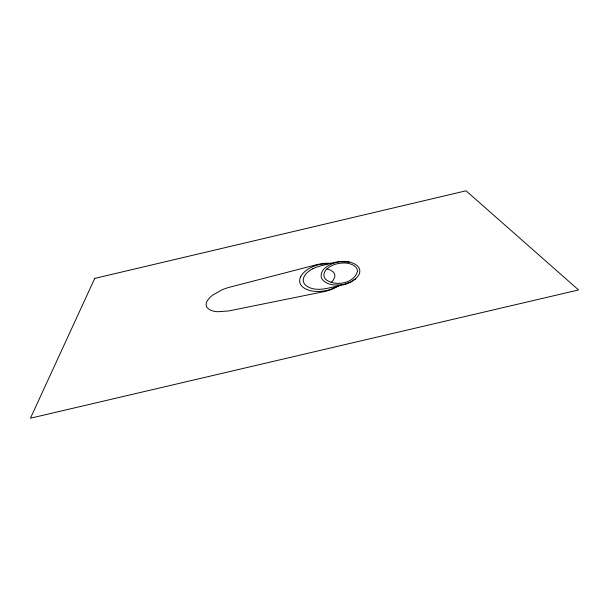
<?xml version="1.0" encoding="UTF-8"?>
<svg xmlns="http://www.w3.org/2000/svg" width="609" height="609" viewBox="0 0 609 609"><rect width="100%" height="100%" fill="white"/><g stroke="black" fill="none" stroke-linecap="round" stroke-linejoin="round"><path stroke-width="0.91" d="M300.503 277.019C303.449 271.172 309.547 267.747 315.5 265.646A14.882 4.864 -12.7 0 1 320.555 264.268L330.717 263.377M355.329 279.006C355.405 279.097 360.444 274.24 359.79 271.606A57.794 19.435 -13.2 0 0 357.331 265.76C350.99 260.606 341.9 260.713 334.303 262.464L319.809 266.148A14.22 4.666 -12.7 0 0 312.851 268.752M331.174 282.386L333.359 280.033L334.722 277.049A44.906 15.088 -13.5 0 0 332.986 271.759L330.124 269.894L326.964 268.904M355.009 279.287L350.967 282.058L345.859 284.258L326.218 288.552C319.245 289.831 310.818 290.006 305.276 284.875A54.422 18.217 -11.9 0 1 304.036 283.17A58.061 19.419 -11.8 0 1 303.29 279.325C304.028 274.301 308.588 270.936 312.805 268.744M355.694 278.694L350.457 282.028L344.724 284.053A11.221 3.852 -12.2 0 1 341.619 284.669C335.026 285.469 326.835 285.126 322.374 279.47A62.065 20.668 -11.3 0 1 321.141 276.547C320.631 268.904 328.898 264.58 335.247 262.784A11.069 3.616 -12.3 0 1 339.83 261.855L349.064 262.015M338.627 285.971L332.156 289.298L325.602 291.315L228.611 310.971L217.687 311.717A28.174 9.478 -14.8 0 1 213.409 311.13L210.029 309.951L207.311 307.872A43.018 14.403 -14.5 0 1 206.367 306.152A44.952 15.05 -14.5 0 1 207.113 301.074L209.1 298.326A36.974 12.34 -14.6 0 1 212.792 295.038L221.745 289.968A20.98 6.905 -14.8 0 1 230.369 287.014L318.005 264.352L325.122 263.263L331.129 263.271M338.178 286.063L329.484 289.762A14.974 5.169 -12.6 0 1 324.407 290.919C317.365 291.962 309.448 291.825 303.411 287.577A63.481 21.231 -11.8 0 1 300.557 277.011M348.127 261.84L348.599 261.931M357.437 271.401C354.103 283.611 335.323 286.725 325.929 279.577A48.119 16.062 -11.5 0 1 325.031 278.526A49.869 16.633 -11.5 0 1 324.567 277.78A51.773 17.265 -11.5 0 1 323.889 274.53C324.635 269.391 329.675 266.331 334.174 264.664A9.82 3.22 -12.3 0 1 336.853 263.849C343.05 262.426 350.609 262.327 355.58 266.894A50.144 16.854 -13 0 1 357.437 271.401M94.73 278.404L30.45 418.2L578.55 289.953L466.037 190.8L94.73 278.404"/></g></svg>
